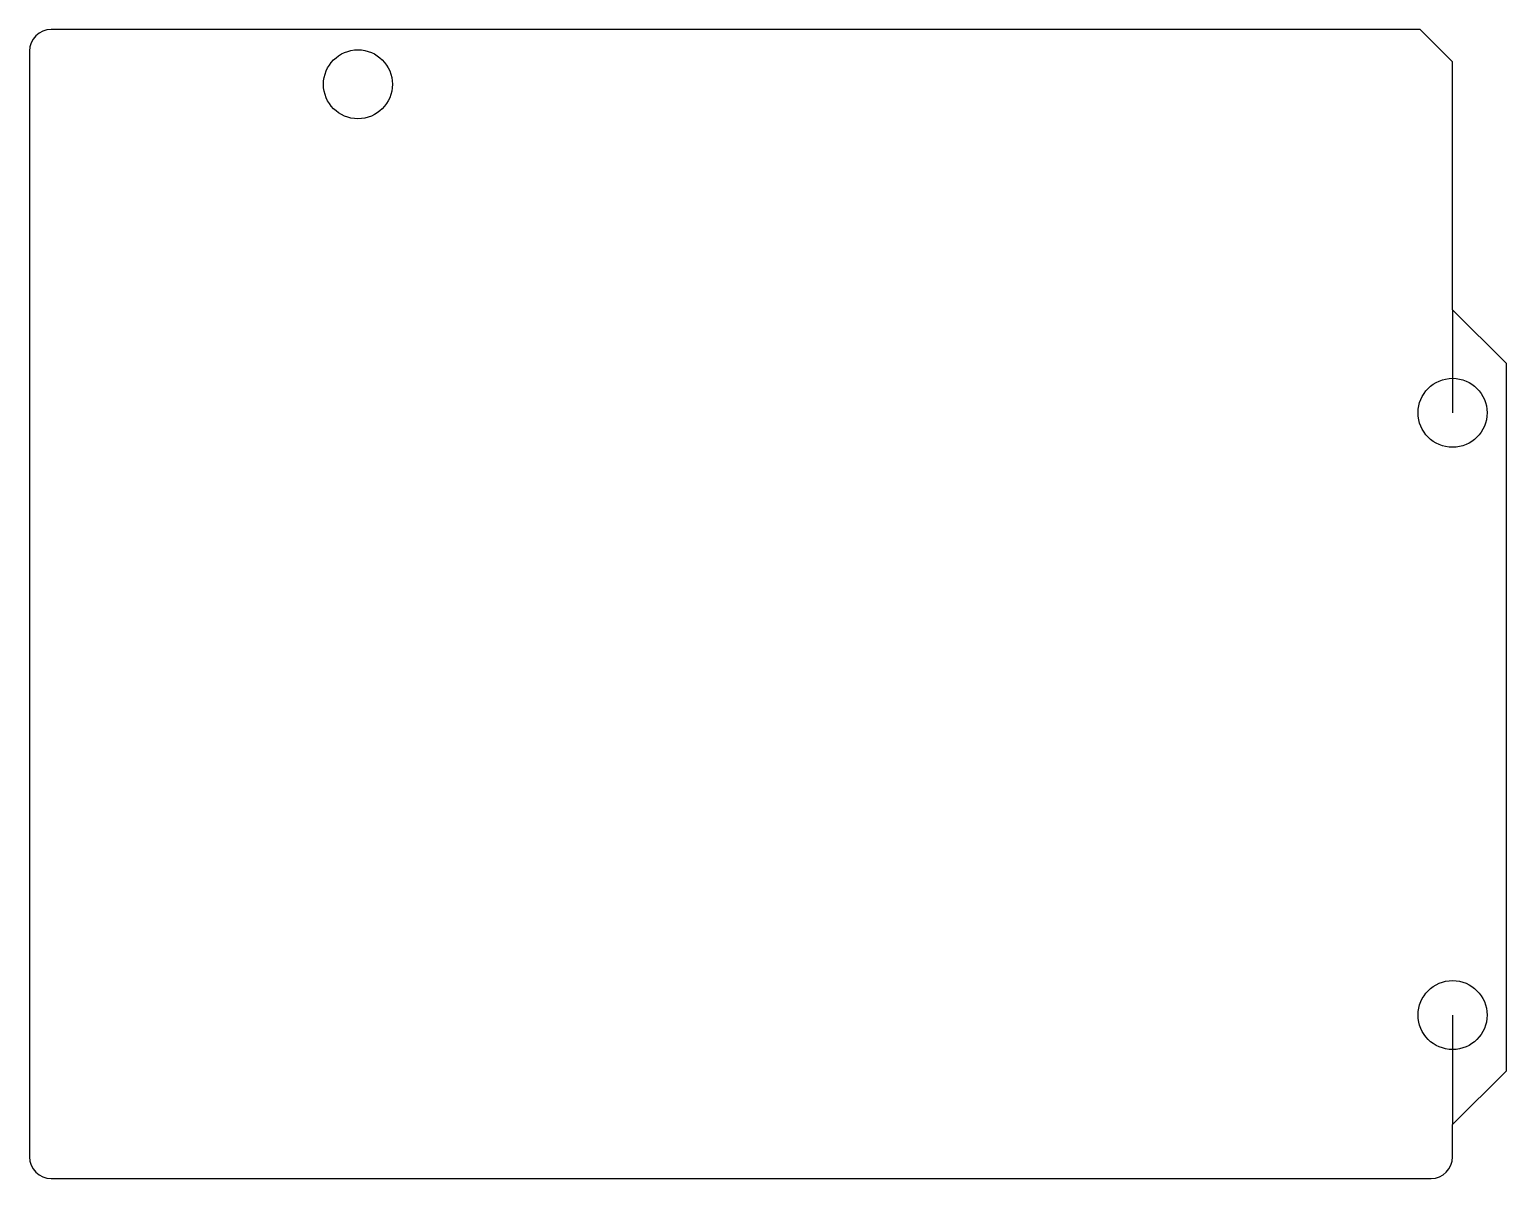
# Model space of a CAD drawing. Header units: millimetres. Extents: x -33 to 35.5, y -27.9 to 25.4.
import ezdxf

# ---------------------------------------------------------------- set-up
doc = ezdxf.new("R2010")
doc.units = ezdxf.units.MM
doc.linetypes.add('CENTERX2', pattern=[20.32, 12.7, -2.54, 2.54, -2.54])

msp = doc.modelspace()

# ---------------------------------------------------------------- linework, layer by layer
at = {"color": 7, "linetype": 'Continuous'}
for p, q in [((31.52, 25.4), (-32.02, 25.4)), ((33.02, 23.9), (31.52, 25.4)), ((-33.02, 24.4), (-33.02, -25.4)), ((33.02, 12.4), (33.02, 23.9)), ((35.52, 9.9), (33.02, 12.4)), ((35.52, -22.9), (35.52, 9.9)), ((33.02, -20.32), (33.02, -25.4)), ((33.02, -25.4), (35.52, -22.9)), ((-33.02, -25.4), (-33.02, -26.9)), ((33.02, -26.9), (33.02, -25.4)), ((-32.02, -27.9), (32.02, -27.9))]:
    msp.add_line(p, q, dxfattribs=at)
at = {"color": 7, "linetype": 'CENTERX2'}
msp.add_line((33.02, 12.4), (33.02, 7.62), dxfattribs=at)
at = {"color": 7, "linetype": 'Continuous'}
for centre in [(-17.78, 22.86), (33.02, 7.62), (33.02, -20.32)]:
    msp.add_circle(centre, 1.6, dxfattribs=at)
for centre, start, end in [((-32.02, 24.4), 90, 180), ((-32.02, -26.9), 180, 270), ((32.02, -26.9), 270, 0)]:
    msp.add_arc(centre, 1, start, end, dxfattribs=at)

doc.saveas('drawing.dxf')
